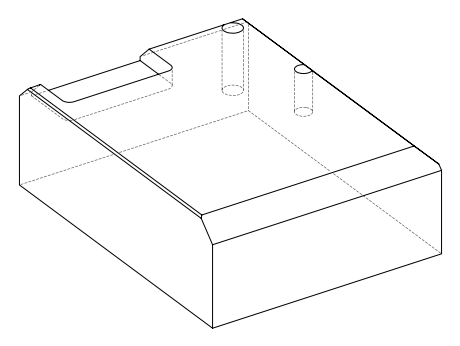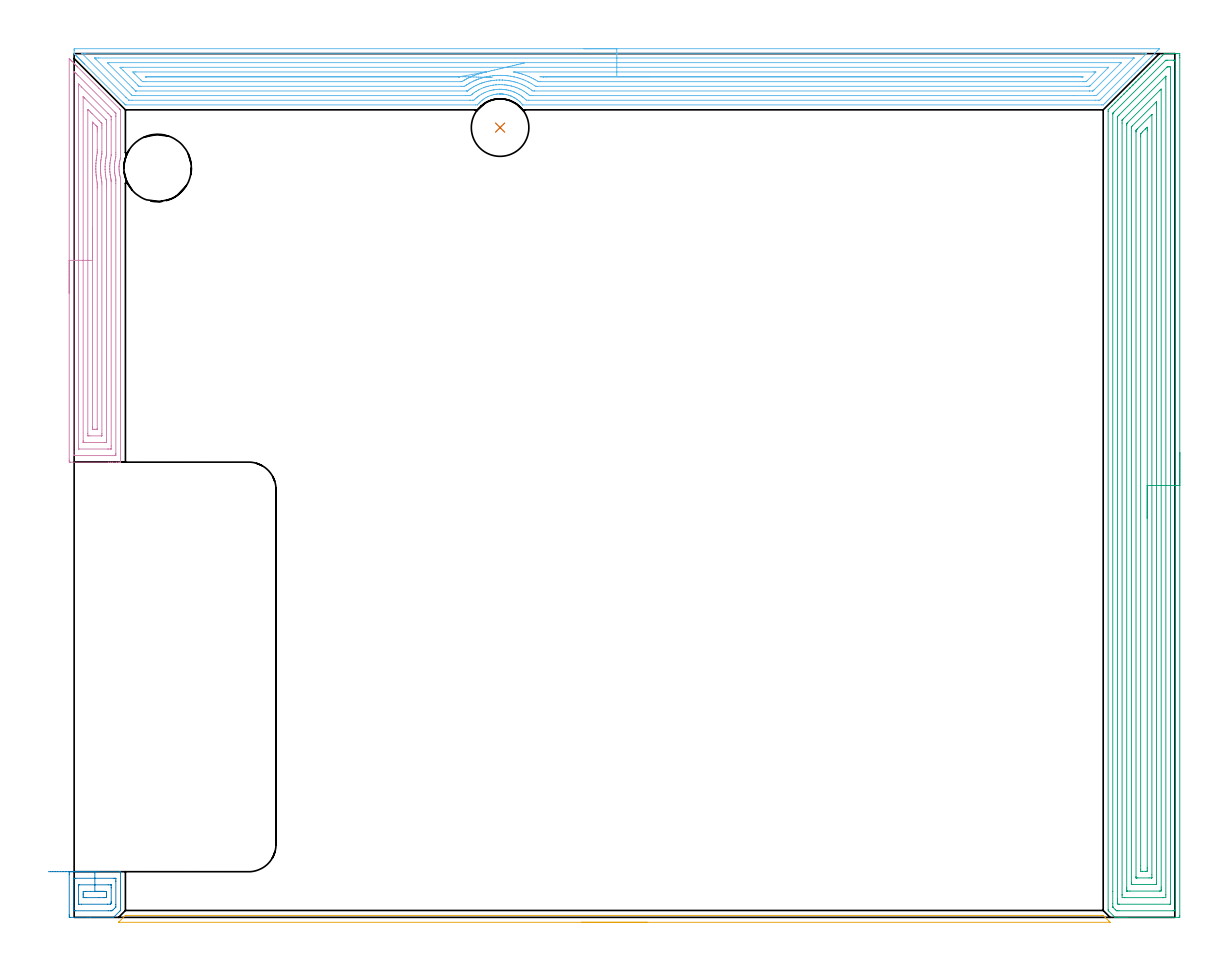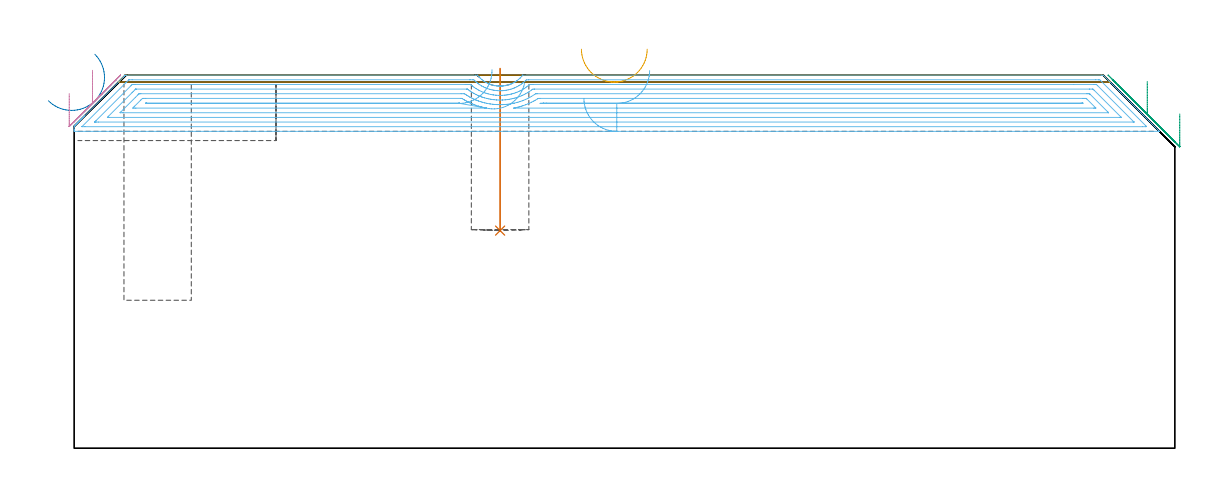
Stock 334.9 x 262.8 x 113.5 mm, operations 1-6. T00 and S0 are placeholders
(PLAN: 8 operations, 2 tool changes, 57.4 min)
(1 INDEXABLE_INSERT_DRILL_BLIND_HOLE_FROM_SOLID | STEP1POCKET | NXT0302_006 | 0.2 min | 11315 mm3)
(2 AREA_MILL | FG_CHAMFER_SURFACE | UGT0205_001 | 0.91 min | 2582 mm3)
(3 AREA_MILL_1 | FG_CHAMFER_SURFACE_1 | UGT0205_001 | 16.75 min | 62425 mm3)
(4 AREA_MILL_2 | FG_CHAMFER_SURFACE_2 | UGT0205_001 | 5.8 min | 15992 mm3)
(5 AREA_MILL_3 | FG_CHAMFER_SURFACE_3 | UGT0205_001 | 2.55 min | 666 mm3)
(6 AREA_MILL_4 | FG_CHAMFER_SURFACE_4 | UGT0205_001 | 17.77 min | 45154 mm3)
(7 MILL_SLOT | SLOT_PARTIAL_RECTANGULAR | NXT0201_012 | Follow Part, ap 4, ae 75% | 12.24 min | 149902 mm3)
(8 MILL_BLIND_HOLE_FROM_SOLID_MATERIAL | STEP1POCKET_1 | NXT0201_012 | Spiral | 1.22 min | 22604 mm3)
(TOOL NXT0302_006 | Index. Insert Drill 17.5mm [880-D1750L25-05] | D17.5 PA176 FL88 Z2)
(TOOL UGT0205_001 | Chamfer Mill 20 x 3 x 45 deg. | D20 FL50 Z2)
(TOOL NXT0201_012 | ENDMILL 16mm [2P460-1600-NA 1630] | D16 FL38 Z6)
(OP 1 INDEXABLE_INSERT_DRILL_BLIND_HOLE_FROM_SOLID)
G17 G21 G94 G90
T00 M6
G54
G17 G0 G90 X129.6 Y240.3 S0 M3
G43 Z123.5 H1
G94 G81 G98 Z66.2 F250. R115.5
G80
M5
M2
(OP 2 AREA_MILL)
G17 G21 G94 G90
T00 M6
G54
G17 G0 G90 X-7.839 Y13.9 S1061 M3
G43 Z123.5 H0
Z105.706
G94 G1 X-7.197 Z105.116 F250.
X-6.505 Z104.585
X-5.769 Z104.116
X-4.996 Z103.712
X-4.19 Z103.378
X-3.358 Z103.115
X-2.507 Z102.926
X-1.642 Z102.811
X-0.77 Z102.773
X0.101 Z102.81
X0.966 Z102.924
X1.818 Z103.112
X2.65 Z103.374
X3.457 Z103.707
X4.231 Z104.109
X4.967 Z104.578
X5.659 Z105.108
X6.303 Z105.697
X6.738 Z106.132
X7.493 Z106.893
X13.788 Y13.899 Z113.187
X14.094 Y13.89 Z113.492
X14.1 Y13.522 Z113.5
Y2.131
X14.094 Y2.105 Z113.492
X14.084 Y2.085 Z113.482
X13.953 Y1.953 Z113.353
X12.001 Y0. Z111.399
X4.868 Z104.268
X4.112 Z103.507
X-1.138 Y0.001 Z98.257
X-1.49 Y0.007 Z97.904
X-1.497 Y0.378 Z97.903
X-1.5 Y0.741 Z97.9
Y13.008
X-1.498 Y13.522 Z97.902
X-1.492 Y13.877 Z97.903
X-1.49 Y13.893 Z97.904
X-1.138 Y13.9 Z98.257
X6.303 Z105.697
X6.301 Y13.522 Z105.701
X6.303 Y11.9 Z105.703
X12.119 Z111.519
X12.38 Y11.897 Z111.78
X12.554 Y11.893 Z111.954
X12.679 Y11.889 Z112.079
X12.681 Y11.868 Z112.081
X12.683 Y11.769 Z112.083
X12.686 Y11.071 Z112.086
Y10.893
X12.685 Y3.883 Z112.085
X12.681 Y3.19 Z112.081
X12.679 Y3.145 Z112.079
X12.655 Y3.117 Z112.055
X12.554 Y3.007 Z111.954
X12.272 Y2.722 Z111.672
X11.988 Y2.438 Z111.388
X11.834 Y2.285 Z111.234
X11.678 Y2.131 Z111.078
X11.565 Y2.027 Z110.965
X11.374 Y2.01 Z110.774
X11.241 Y2.002 Z110.641
X11.113 Y2.001 Z110.513
X10.368 Y2. Z109.768
X0.482 Y2.001 Z99.882
X0.22 Y2.003 Z99.62
X0.047 Y2.007 Z99.447
X-0.079 Y2.011 Z99.321
X-0.081 Y2.032 Z99.319
X-0.083 Y2.131 Z99.317
X-0.086 Y2.829 Z99.314
Y3.007
X-0.085 Y11.591 Z99.315
X-0.083 Y11.769 Z99.317
X-0.08 Y11.856 Z99.32
X-0.078 Y11.89 Z99.322
X0.482 Y11.9 Z99.882
X6.303 Z105.703
Y9.9
X10.355 Z109.755
X11.113 Y9.896 Z110.513
X11.238 Y9.892 Z110.638
X11.265 Y9.875 Z110.665
X11.267 Y9.862 Z110.667
X11.271 Y9.141 Z110.671
Y8.982
Y4.759
X11.27 Y4.602 Z110.67
X11.265 Y4.442 Z110.665
X11.255 Y4.167 Z110.655
X11.113 Y4.022 Z110.513
X10.987 Y4.009 Z110.387
X10.238 Y4.001 Z109.638
X10.121 Y4. Z109.521
X2.245 Z101.645
X1.487 Y4.004 Z100.887
X1.362 Y4.008 Z100.762
X1.335 Y4.025 Z100.735
X1.333 Y4.038 Z100.733
X1.329 Y4.759 Z100.729
Y4.918
Y9.459
X1.333 Y9.776 Z100.733
X1.335 Y9.866 Z100.735
X1.339 Y9.892 Z100.739
X1.346 Y9.893 Z100.746
X1.392 Y9.897 Z100.792
X1.487 Y9.899 Z100.887
X1.604 Y9.9 Z101.004
X6.303 Z105.703
Y7.9
X8.852 Z108.252
X9.363 Y7.898 Z108.763
X9.731 Y7.895 Z109.131
X9.85 Y7.888 Z109.25
X9.853 Y7.773 Z109.253
X9.856 Y7.388 Z109.256
Y6.894
X9.854 Y6.512 Z109.254
X9.85 Y6.024 Z109.25
X9.363 Y6.01 Z108.763
X8.997 Y6.002 Z108.397
X7.613 Y6. Z107.013
X3.748 Z103.148
X3.237 Y6.002 Z102.637
X2.869 Y6.005 Z102.269
X2.75 Y6.012 Z102.15
X2.747 Y6.127 Z102.147
X2.744 Y6.512 Z102.144
Y7.006
X2.746 Y7.388 Z102.146
X2.75 Y7.876 Z102.15
X3.237 Y7.89 Z102.637
X3.603 Y7.898 Z103.003
X4.987 Y7.9 Z104.387
X6.303 Z105.703
X6.892 Z106.346
X7.423 Z107.038
X7.892 Z107.774
X8.295 Z108.548
X8.629 Z109.354
X8.891 Z110.186
X9.08 Z111.037
X9.194 Z111.902
X9.232 Z112.774
X9.194 Z113.645
X9.08 Z114.51
X8.891 Z115.362
X8.629 Z116.194
X8.295 Z117.
X7.892 Z117.774
X7.423 Z118.51
X6.892 Z119.202
X6.303 Z119.845
G0 Z123.5
M5
M2
(OP 3 AREA_MILL_1)
G17 G21 G94 G90
T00 M6
G54
G17 G0 G90 X336.4 Y141.4 S1061 M3
G43 Z123.5 H0
Z101.7
G94 G1 Y141.362 Z100.828 F250.
Y141.248 Z99.964
Y141.059 Z99.112
Y140.797 Z98.28
Y140.463 Z97.474
Y140.06 Z96.7
Y139.592 Z95.964
Y139.06 Z95.272
Y138.471 Z94.629
Y137.828 Z94.04
Y137.136 Z93.509
Y136.4 Z93.04
Y135.626 Z92.637
Y134.82 Z92.303
Y133.988 Z92.041
Y133.137 Z91.852
Y132.272 Z91.738
Y131.4 Z91.7
Y0.61
X336.397 Y0.336 Z91.702
X336.392 Y0.01 Z91.706
X336.061 Y0. Z92.037
X320.302 Z107.793
X319.691 Z108.403
X319.125 Z108.972
X318.797 Z109.299
X318.231 Z109.865
X317.904 Z110.191
X316.787 Z111.312
X316.706 Y0.001 Z111.391
X316.684 Y0.015 Z111.413
X314.739 Y1.962 Z113.361
X314.605 Y2.105 Z113.49
X314.6 Y2.395 Z113.5
Y245.228
X314.607 Y245.7 Z113.493
X314.641 Y245.738 Z113.458
X315.007 Y246.107 Z113.093
X315.67 Y246.771 Z112.427
X315.832 Y246.932 Z112.268
X315.913 Y247.013 Z112.187
X316.563 Y247.665 Z111.534
X316.728 Y247.828 Z111.372
X316.806 Y247.906 Z111.294
X317.457 Y248.558 Z110.64
X317.625 Y248.725 Z110.475
X317.699 Y248.799 Z110.401
X318.351 Y249.452 Z109.746
X318.521 Y249.621 Z109.579
X318.592 Y249.691 Z109.508
X319.244 Y250.346 Z108.852
X319.418 Y250.518 Z108.682
X319.484 Y250.584 Z108.616
X320.138 Y251.239 Z107.959
X320.314 Y251.414 Z107.786
X320.377 Y251.477 Z107.723
X321.032 Y252.133 Z107.065
X321.21 Y252.31 Z106.889
X321.27 Y252.37 Z106.83
X321.925 Y253.027 Z106.171
X322.107 Y253.207 Z105.993
X322.163 Y253.263 Z105.937
X322.819 Y253.92 Z105.278
X323.003 Y254.103 Z105.097
X323.055 Y254.155 Z105.045
X323.713 Y254.814 Z104.384
X323.9 Y255. Z104.2
X323.948 Y255.048 Z104.152
X324.606 Y255.708 Z103.49
X324.796 Y255.896 Z103.304
X324.841 Y255.941 Z103.259
X325.5 Y256.602 Z102.597
X325.693 Y256.793 Z102.407
X325.734 Y256.834 Z102.366
X326.394 Y257.495 Z101.703
X326.589 Y257.689 Z101.511
X326.626 Y257.726 Z101.474
X327.287 Y258.389 Z100.809
X327.486 Y258.586 Z100.614
X327.519 Y258.619 Z100.581
X328.181 Y259.283 Z99.915
X328.382 Y259.482 Z99.718
X328.412 Y259.512 Z99.688
X329.075 Y260.176 Z99.022
X329.279 Y260.379 Z98.821
X329.305 Y260.405 Z98.795
X329.968 Y261.07 Z98.128
X330.175 Y261.275 Z97.925
X330.862 Y261.964 Z97.234
X331.071 Y262.171 Z97.029
X331.544 Y262.644 Z96.555
X331.687 Y262.785 Z96.411
X331.706 Y262.798 Z96.391
X331.756 Y262.8 Z96.343
X331.778 Z96.321
X333.423 Z94.673
X333.99 Z94.106
X334.317 Z93.78
X334.884 Z93.211
X335.494 Z92.601
X335.777 Y262.799 Z92.318
X336.384 Y262.796 Z91.712
X336.391 Y262.793 Z91.705
X336.397 Y262.19 Z91.703
X336.4 Y261.568 Z91.7
Y131.4
X334.986 Z93.114
X334.985 Y2.395 Z93.115
Y2.294
X334.982 Y2.192 Z93.118
X334.976 Y2.01 Z93.124
X334.884 Y2.008 Z93.216
X334.385 Y2.001 Z93.715
X317.904 Y2. Z110.196
X317.404 Y2.002 Z110.696
X317.208 Y2.007 Z110.892
X317.161 Y2.01 Z110.939
X317.099 Y2.063 Z111.001
X317.01 Y2.145 Z111.09
X316.755 Y2.395 Z111.345
X316.116 Y3.037 Z111.984
X316.055 Y3.102 Z112.045
X316.027 Y3.134 Z112.073
X316.021 Y3.187 Z112.079
X316.017 Y3.288 Z112.083
X316.015 Y3.389 Z112.085
X316.014 Y4.181 Z112.086
Y7.933
Y244.437
X316.016 Y244.539 Z112.084
X316.018 Y244.607 Z112.082
X316.021 Y244.657 Z112.079
X316.035 Y244.673 Z112.065
X316.116 Y244.762 Z111.984
X316.347 Y244.997 Z111.753
X316.577 Y245.228 Z111.523
X331.979 Y260.628 Z96.121
X332.054 Y260.701 Z96.046
X332.116 Y260.757 Z95.984
X332.155 Y260.79 Z95.945
X332.203 Y260.792 Z95.897
X332.702 Y260.799 Z95.398
X334.488 Y260.8 Z93.612
X334.884 Y260.796 Z93.216
X334.94 Y260.794 Z93.16
X334.969 Y260.791 Z93.131
X334.979 Y260.71 Z93.121
X334.983 Y260.507 Z93.117
X334.985 Y260.405 Z93.115
X334.986 Y131.4 Z93.114
X333.572 Z94.528
X333.571 Y4.599 Z94.529
X333.57 Y4.181 Z94.53
X333.567 Y4.063 Z94.533
X333.565 Y4.013 Z94.535
X333.458 Y4.007 Z94.642
X333.276 Y4.001 Z94.824
X318.085 Y4. Z110.015
X317.904 Y4.002 Z110.196
X317.723 Y4.005 Z110.377
X317.604 Y4.01 Z110.496
X317.543 Y4.068 Z110.557
X317.436 Y4.181 Z110.664
X317.431 Y4.653 Z110.669
X317.429 Y5.074 Z110.671
Y5.548
Y243.024
X317.43 Y243.442 Z110.67
X317.433 Y243.56 Z110.667
X317.435 Y243.615 Z110.665
X317.466 Y243.655 Z110.634
X317.575 Y243.77 Z110.525
X317.904 Y244.104 Z110.196
X318.019 Y244.22 Z110.081
X332.311 Y258.511 Z95.789
X332.42 Y258.619 Z95.68
X332.557 Y258.746 Z95.543
X332.615 Y258.79 Z95.485
X332.734 Y258.795 Z95.366
X332.916 Y258.799 Z95.184
X333.096 Y258.796 Z95.004
X333.277 Y258.79 Z94.823
X333.565 Y258.768 Z94.535
X333.567 Y258.619 Z94.533
X333.571 Y258.145 Z94.529
X333.572 Y249.386 Z94.528
Y131.4
X332.157 Z95.943
Y6.859
X332.15 Y6.019 Z95.95
X331.309 Y6.001 Z96.791
X331.275 Y6. Z96.825
X319.657 Y6.001 Z108.443
X318.85 Y6.02 Z109.25
X318.843 Y6.814 Z109.257
Y6.859
Y241.657
X318.847 Y242.5 Z109.253
X318.85 Y242.549 Z109.25
X318.857 Y242.596 Z109.243
X318.9 Y242.644 Z109.2
X318.977 Y242.726 Z109.123
X319.096 Y242.846 Z109.004
X319.244 Y242.996 Z108.856
X332.064 Y255.815 Z96.036
X332.129 Y255.878 Z95.971
X332.148 Y255.894 Z95.952
X332.151 Z95.949
X332.153 Y255.889 Z95.947
X332.155 Y255.824 Z95.945
X332.157 Y255.093 Z95.943
Y131.4
X330.743 Z97.357
Y9.21
X330.741 Y8.645 Z97.359
X330.738 Y8.323 Z97.362
X330.731 Y8.01 Z97.369
X330.415 Y8.004 Z97.685
X330.166 Y8.001 Z97.934
X321.23 Y8. Z106.87
X320.585 Y8.001 Z107.515
X320.333 Y8.004 Z107.767
X320.278 Y8.01 Z107.822
X320.264 Y8.026 Z107.836
X320.262 Y8.075 Z107.838
X320.258 Y8.645 Z107.842
X320.257 Y8.972 Z107.843
Y241.091
X320.259 Y241.374 Z107.841
X320.262 Y241.515 Z107.838
X320.264 Y241.546 Z107.836
X320.286 Y241.575 Z107.814
X320.358 Y241.657 Z107.742
X320.47 Y241.771 Z107.63
X320.585 Y241.887 Z107.515
X330.415 Y251.717 Z97.685
X330.742 Y252.043 Z97.358
X330.743 Y131.4 Z97.357
X329.329 Z98.771
X329.328 Y10.624 Z98.772
X329.326 Y10.43 Z98.774
X329.322 Y10.081 Z98.778
X329.311 Y10.01 Z98.789
X329.202 Y10.005 Z98.898
X329.057 Y10.001 Z99.043
X321.909 Z106.191
X321.727 Y10.005 Z106.373
X321.688 Y10.009 Z106.412
X321.678 Y10.012 Z106.422
X321.676 Y10.026 Z106.424
X321.673 Y10.067 Z106.427
X321.671 Y10.237 Z106.429
Y10.43
X321.672 Y240.221 Z106.428
X321.674 Y240.396 Z106.426
X321.677 Y240.483 Z106.423
X321.68 Y240.52 Z106.42
X321.7 Y240.543 Z106.4
X321.913 Y240.764 Z106.187
X329.054 Y247.906 Z99.046
X329.139 Y247.989 Z98.961
X329.292 Y248.135 Z98.808
X329.32 Y248.161 Z98.78
X329.324 Y248.104 Z98.776
X329.327 Y247.906 Z98.773
X329.328 Y247.705 Z98.772
X329.329 Y247.206 Z98.771
Y131.4
X327.915 Z100.185
Y12.928
X327.912 Y12.216 Z100.188
X327.91 Y12.04 Z100.19
X327.908 Y12.017 Z100.192
X327.895 Y12.01 Z100.205
X327.842 Y12.006 Z100.258
X327.734 Y12.003 Z100.366
X327.056 Y12. Z101.044
X323.482 Z104.618
X323.266 Z104.834
X323.194 Y12.002 Z104.906
X323.136 Y12.005 Z104.964
X323.1 Y12.01 Z105.
X323.092 Y12.017 Z105.008
X323.09 Y12.036 Z105.01
X323.087 Y12.216 Z105.013
X323.086 Y12.396 Z105.014
Y238.978
Y239.158
X323.089 Y239.339 Z105.011
X323.092 Y239.457 Z105.008
X323.107 Y239.498 Z104.993
X323.131 Y239.525 Z104.969
X323.266 Y239.667 Z104.834
X323.367 Y239.77 Z104.733
X323.468 Y239.871 Z104.632
X327.833 Y244.236 Z100.267
X327.861 Y244.262 Z100.239
X327.896 Y244.291 Z100.204
X327.906 Y244.297 Z100.194
X327.908 Y244.293 Z100.192
X327.912 Y244.263 Z100.188
X327.914 Y244.214 Z100.186
X327.915 Y244.203 Z100.185
Y131.4
X326.5 Z101.6
Y15.234
Y14.894
X326.497 Y14.345 Z101.603
X326.493 Y14.001 Z101.607
X325.948 Y14. Z102.152
X325.054 Z103.046
X324.507 Y14.001 Z103.593
X324.502 Y14.552 Z103.598
X324.5 Y15.787 Z103.6
Y237.745
X324.502 Y238.086 Z103.598
X324.505 Y238.362 Z103.595
X324.506 Y238.428 Z103.594
X324.532 Y238.473 Z103.568
X324.597 Y238.541 Z103.503
X325.025 Y238.978 Z103.075
X325.932 Y239.886 Z102.168
X325.947 Y239.9 Z102.153
X326.382 Y240.329 Z101.718
X326.433 Y240.374 Z101.667
X326.494 Y240.423 Z101.606
X326.496 Y240.346 Z101.604
X326.499 Y240.212 Z101.601
X326.5 Y239.871 Z101.6
Y239.318
Y131.4
Y130.528 Z101.638
Y129.664 Z101.751
Y128.812 Z101.94
Y127.98 Z102.203
Y127.174 Z102.536
Y126.4 Z102.939
Y125.664 Z103.408
Y124.972 Z103.939
Y124.329 Z104.528
Y123.74 Z105.172
Y123.209 Z105.864
Y122.74 Z106.6
Y122.337 Z107.373
Y122.003 Z108.179
Y121.741 Z109.011
Y121.552 Z109.863
Y121.438 Z110.728
Y121.4 Z111.6
G0 Z123.5
M5
M2
(OP 4 AREA_MILL_2)
G17 G21 G94 G90
T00 M6
G54
G17 G0 G90 X-1.5 Y189.9 S1061 M3
G43 Z123.5 H0
Z107.9
G94 G1 Y189.938 Z107.028 F250.
Y190.052 Z106.163
Y190.241 Z105.312
Y190.503 Z104.48
Y190.837 Z103.674
Y191.24 Z102.9
Y191.708 Z102.164
Y192.24 Z101.472
Y192.829 Z100.829
Y193.472 Z100.24
Y194.164 Z99.708
Y194.9 Z99.24
Y195.674 Z98.837
Y196.48 Z98.503
Y197.312 Z98.241
Y198.164 Z98.052
Y199.028 Z97.938
Y199.9 Z97.9
X-1.499 Y261.272 Z97.899
X-1.494 Y261.283 Z97.903
X-1.475 Y261.272 Z97.923
X-1.341 Y261.141 Z98.058
X-1.25 Y261.051 Z98.149
X-1.039 Y260.839 Z98.361
X-0.7 Y260.502 Z98.696
X-0.215 Y260.015 Z99.185
X0.019 Y259.782 Z99.417
X0.175 Y259.628 Z99.57
X0.324 Y259.477 Z99.722
X0.466 Y259.335 Z99.863
X0.612 Y259.19 Z100.008
X0.753 Y259.049 Z100.15
X0.912 Y258.889 Z100.31
X1.05 Y258.752 Z100.446
X7.515 Y252.285 Z106.915
X13.738 Y246.063 Z113.137
X13.871 Y245.929 Z113.271
X13.964 Y245.835 Z113.363
X14.096 Y245.695 Z113.489
X14.1 Y245.482 Z113.5
X14.096 Y231.16 Z113.496
X14.098 Y231.04 Z113.491
X14.079 Y230.954 Z113.474
X14.056 Y230.851 Z113.453
X14.038 Y230.789 Z113.438
X14.033 Y230.769 Z113.433
X13.907 Y230.247 Z113.304
X13.815 Y229.801 Z113.214
X13.776 Y229.55 Z113.175
X13.753 Y229.394 Z113.148
X13.746 Y229.354 Z113.143
X13.738 Y229.29 Z113.137
X13.696 Y228.908 Z113.094
X13.671 Y228.501 Z113.064
X13.668 Y228.462 Z113.061
X13.652 Y228.015 Z113.049
X13.667 Y227.569 Z113.059
X13.693 Y227.122 Z113.092
X13.73 Y226.779 Z113.129
X13.741 Y226.676 Z113.14
X13.809 Y226.229 Z113.209
X13.896 Y225.784 Z113.296
X14.03 Y225.247 Z113.428
X14.085 Y225.023 Z113.484
X14.092 Y224.977 Z113.491
X14.095 Y224.954 Z113.495
X14.1 Y138.677 Z113.5
X14.098 Y138.51 Z113.489
X13.959 Y138.503 Z113.352
X13.813 Y138.5 Z113.213
X13.556 Z112.956
X12.863 Z112.258
X11.641 Z111.038
X11.113 Z110.507
X10.502 Z109.897
X-1.138 Z98.259
X-1.406 Y138.504 Z97.991
X-1.492 Y138.51 Z97.905
X-1.499 Y138.599 Z97.899
X-1.5 Y139.124 Z97.9
Y199.9
X-0.086 Z99.314
X-0.085 Y256.92 Z99.315
X-0.084 Y257.101 Z99.316
X-0.081 Y257.318 Z99.319
X-0.079 Y257.41 Z99.321
X-0.027 Y257.365 Z99.373
X0.246 Y257.101 Z99.646
X0.612 Y256.738 Z100.012
X1.143 Y256.207 Z100.543
X12.37 Y244.979 Z111.77
X12.564 Y244.782 Z111.964
X12.659 Y244.68 Z112.059
X12.679 Y244.657 Z112.079
X12.681 Y244.635 Z112.081
X12.683 Y244.588 Z112.083
X12.685 Y243.876 Z112.085
Y243.695
X12.682 Y232.785 Z112.082
X12.679 Y232.076 Z112.079
X12.676 Y231.373 Z112.076
X12.634 Y231.182 Z112.034
X12.57 Y230.882 Z111.97
X12.45 Y230.288 Z111.85
X12.386 Y229.882 Z111.786
X12.325 Y229.394 Z111.725
X12.293 Y229.083 Z111.693
X12.257 Y228.501 Z111.657
X12.249 Y228.234 Z111.649
X12.254 Y227.607 Z111.654
X12.266 Y227.323 Z111.666
X12.313 Y226.713 Z111.713
X12.354 Y226.339 Z111.754
X12.432 Y225.819 Z111.832
X12.539 Y225.256 Z111.939
X12.668 Y224.66 Z112.068
X12.674 Y224.571 Z112.074
X12.679 Y224.219 Z112.079
X12.68 Y224.032 Z112.08
X12.681 Y223.324 Z112.081
X12.685 Y141.093 Z112.085
X12.684 Y140.911 Z112.084
X12.68 Y140.556 Z112.08
X12.679 Y140.519 Z112.079
X12.632 Y140.51 Z112.032
X12.525 Y140.505 Z111.925
X12.39 Y140.501 Z111.79
X0.139 Z99.539
X-0.029 Y140.507 Z99.371
X-0.061 Y140.51 Z99.339
X-0.079 Y140.52 Z99.321
X-0.081 Y140.557 Z99.319
X-0.084 Y140.729 Z99.316
X-0.085 Y140.911 Z99.315
X-0.086 Y141.624 Z99.314
Y199.9
X1.328 Z100.728
X1.329 Y252.794 Z100.729
X1.334 Y253.526 Z100.734
X1.335 Y253.539 Z100.735
X1.365 Y253.526 Z100.765
X1.487 Y253.41 Z100.887
X2.269 Y252.632 Z101.669
X10.313 Y244.588 Z109.713
X11.113 Y243.784 Z110.513
X11.197 Y243.695 Z110.597
X11.264 Y243.609 Z110.664
X11.266 Y243.538 Z110.666
X11.27 Y242.801 Z110.67
X11.271 Y242.64 Z110.671
X11.267 Y232.076 Z110.667
X11.265 Y231.92 Z110.665
X11.261 Y231.735 Z110.661
X11.113 Y230.979 Z110.513
X11.014 Y230.389 Z110.414
X11. Y230.288 Z110.4
X10.916 Y229.595 Z110.316
X10.896 Y229.394 Z110.296
X10.854 Y228.765 Z110.254
X10.842 Y228.501 Z110.242
X10.837 Y227.888 Z110.237
X10.839 Y227.607 Z110.239
X10.871 Y226.96 Z110.271
X10.891 Y226.713 Z110.291
X10.964 Y225.972 Z110.364
X10.985 Y225.819 Z110.385
X11.113 Y225.019 Z110.513
X11.131 Y224.925 Z110.531
X11.135 Y224.903 Z110.535
X11.237 Y224.412 Z110.637
X11.258 Y224.307 Z110.658
X11.261 Y224.215 Z110.661
X11.265 Y224.032 Z110.665
X11.266 Y223.875 Z110.666
X11.271 Y143.431 Z110.671
X11.267 Y142.699 Z110.667
X11.266 Y142.543 Z110.666
X11.254 Y142.51 Z110.654
X11.21 Y142.507 Z110.61
X11.113 Y142.504 Z110.513
X10.432 Y142.5 Z109.832
X10.238 Z109.638
X1.487 Y142.501 Z100.887
X1.422 Y142.502 Z100.822
X1.371 Y142.506 Z100.771
X1.341 Y142.509 Z100.741
X1.335 Y142.539 Z100.735
X1.332 Y142.699 Z100.732
X1.33 Y142.86 Z100.73
X1.328 Y143.593 Z100.728
Y143.755
Y199.9
X2.743 Z102.143
Y249.562
X2.744 Y249.634 Z102.144
X2.746 Y249.678 Z102.146
X2.747 Y249.688 Z102.147
X2.799 Y249.64 Z102.199
X3.086 Y249.363 Z102.486
X3.237 Y249.214 Z102.637
X9.65 Y242.801 Z109.05
X9.747 Y242.698 Z109.147
X9.825 Y242.615 Z109.225
X9.85 Y242.576 Z109.25
X9.851 Y242.548 Z109.251
X9.855 Y242.298 Z109.255
X9.856 Y241.907 Z109.256
Y241.403
X9.853 Y232.969 Z109.253
X9.851 Y232.471 Z109.251
X9.847 Y232.076 Z109.247
X9.775 Y231.654 Z109.175
X9.696 Y231.182 Z109.096
X9.648 Y230.891 Z109.048
X9.565 Y230.288 Z108.965
X9.543 Y230.104 Z108.943
X9.473 Y229.394 Z108.873
X9.465 Y229.29 Z108.865
X9.424 Y228.501 Z108.824
X9.422 Y228.44 Z108.822
X9.42 Y227.607 Z108.82
X9.421 Y227.547 Z108.821
X9.465 Y226.713 Z108.865
X9.473 Y226.601 Z108.873
X9.55 Y225.819 Z108.95
X9.574 Y225.604 Z108.974
X9.681 Y224.925 Z109.081
X9.745 Y224.535 Z109.145
X9.837 Y224.032 Z109.237
X9.847 Y223.538 Z109.247
X9.85 Y223.138 Z109.25
X9.852 Y222.638 Z109.252
X9.853 Y222.244 Z109.253
X9.857 Y145.38 Z109.257
X9.856 Y144.877 Z109.256
X9.853 Y144.707 Z109.253
X9.85 Y144.574 Z109.25
X9.842 Y144.51 Z109.242
X9.793 Y144.508 Z109.193
X9.349 Y144.5 Z108.749
X3.224 Z102.624
X2.81 Y144.507 Z102.21
X2.759 Y144.51 Z102.159
X2.749 Y144.517 Z102.149
X2.747 Y144.534 Z102.147
X2.744 Y144.591 Z102.144
X2.743 Y144.645 Z102.143
Y144.992
Y199.9
X4.157 Z103.557
Y245.436
X4.158 Y245.482 Z103.558
X4.164 Y245.822 Z103.564
X4.274 Y245.718 Z103.674
X4.518 Y245.482 Z103.918
X4.987 Y245.014 Z104.387
X5.414 Y244.588 Z104.814
X7.613 Y242.389 Z107.013
X8.094 Y241.907 Z107.494
X8.29 Y241.705 Z107.69
X8.387 Y241.603 Z107.787
X8.435 Y241.538 Z107.835
X8.437 Y241.437 Z107.837
X8.439 Y241.013 Z107.839
X8.442 Y240.166 Z107.842
X8.44 Y232.969 Z107.84
X8.435 Y232.547 Z107.835
X8.433 Y232.337 Z107.833
X8.407 Y232.158 Z107.807
X8.393 Y232.076 Z107.793
X8.279 Y231.395 Z107.679
X8.247 Y231.182 Z107.647
X8.17 Y230.612 Z107.57
X8.134 Y230.288 Z107.534
X8.088 Y229.803 Z107.488
X8.056 Y229.394 Z107.456
X8.033 Y228.965 Z107.433
X8.013 Y228.501 Z107.413
X8.01 Y228.095 Z107.41
X8.011 Y227.607 Z107.411
X8.026 Y227.184 Z107.426
X8.05 Y226.713 Z107.45
X8.085 Y226.231 Z107.485
X8.123 Y225.819 Z107.523
X8.183 Y225.236 Z107.583
X8.231 Y224.925 Z107.631
X8.35 Y224.173 Z107.75
X8.409 Y223.826 Z107.809
X8.428 Y223.715 Z107.828
X8.438 Y223.138 Z107.838
X8.443 Y147.168 Z107.843
X8.44 Y146.744 Z107.84
X8.437 Y146.533 Z107.837
X8.436 Y146.514 Z107.836
X8.416 Y146.51 Z107.816
X8.36 Y146.505 Z107.76
X8.266 Y146.501 Z107.666
X4.766 Y146.5 Z104.166
X4.259 Y146.504 Z103.659
X4.206 Y146.506 Z103.606
X4.172 Y146.509 Z103.572
X4.164 Y146.54 Z103.564
X4.157 Y147.168 Z103.557
Y199.9
X5.571 Z104.971
X5.572 Y241.31 Z104.972
X5.577 Y241.907 Z104.977
X5.578 Y241.955 Z104.978
X5.582 Y241.958 Z104.982
X5.641 Y241.907 Z105.041
X5.862 Y241.689 Z105.262
X6.539 Y241.013 Z105.939
X6.738 Y240.815 Z106.138
X6.908 Y240.642 Z106.308
X6.992 Y240.552 Z106.392
X7.011 Y240.53 Z106.411
X7.021 Y240.498 Z106.421
X7.023 Y240.415 Z106.423
X7.026 Y240.119 Z106.426
X7.027 Y239.824 Z106.427
Y239.226
X7.025 Y233.569 Z106.425
X7.022 Y232.969 Z106.422
X7.019 Y232.682 Z106.419
X7.01 Y232.533 Z106.41
X6.909 Y231.9 Z106.309
X6.802 Y231.182 Z106.202
X6.794 Y231.124 Z106.194
X6.738 Y230.665 Z106.138
X6.704 Y230.323 Z106.104
X6.701 Y230.288 Z106.101
X6.639 Y229.495 Z106.039
X6.633 Y229.394 Z106.033
X6.6 Y228.641 Z106.
X6.597 Y228.501 Z105.997
X6.593 Y227.754 Z105.993
X6.596 Y227.607 Z105.996
X6.622 Y226.831 Z106.022
X6.629 Y226.713 Z106.029
X6.686 Y225.872 Z106.086
X6.691 Y225.819 Z106.091
X6.738 Y225.333 Z106.138
X6.781 Y224.925 Z106.181
X6.787 Y224.874 Z106.187
X6.956 Y223.809 Z106.356
X7.013 Y223.439 Z106.413
X7.019 Y223.138 Z106.419
X7.022 Y222.847 Z106.422
X7.024 Y222.244 Z106.424
Y221.951
X7.028 Y148.659 Z106.428
X7.027 Y148.559 Z106.427
X7.024 Y148.524 Z106.424
X7.022 Y148.511 Z106.422
X7.015 Y148.509 Z106.415
X6.96 Y148.504 Z106.36
X6.738 Y148.501 Z106.138
X6.308 Y148.5 Z105.708
X5.862 Y148.501 Z105.262
X5.714 Y148.503 Z105.114
X5.596 Y148.508 Z104.996
X5.582 Y148.509 Z104.982
X5.578 Y148.523 Z104.978
X5.575 Y148.573 Z104.975
X5.572 Y148.658 Z104.972
X5.571 Y148.955 Z104.971
Y149.253
Y199.9
Y200.772 Z105.009
Y201.636 Z105.123
Y202.488 Z105.312
Y203.32 Z105.574
Y204.126 Z105.908
Y204.9 Z106.311
Y205.636 Z106.78
Y206.328 Z107.311
Y206.971 Z107.9
Y207.56 Z108.543
Y208.092 Z109.235
Y208.56 Z109.971
Y208.963 Z110.745
Y209.297 Z111.551
Y209.559 Z112.383
Y209.748 Z113.235
Y209.862 Z114.1
Y209.9 Z114.971
G0 Z123.5
M5
M2
(OP 5 AREA_MILL_3)
G17 G21 G94 G90
T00 M6
G54
G17 G0 G90 X174.35 Y-1.5 S1061 M3
G43 Z123.5 H0
Z121.4
G94 G1 X174.312 Z120.528 F250.
X174.198 Z119.664
X174.009 Z118.812
X173.747 Z117.98
X173.413 Z117.174
X173.01 Z116.4
X172.542 Z115.664
X172.011 Z114.972
X171.421 Z114.329
X170.778 Z113.74
X170.086 Z113.208
X169.35 Z112.74
X168.576 Z112.337
X167.77 Z112.003
X166.938 Z111.741
X166.087 Z111.552
X165.222 Z111.438
X164.35 Z111.4
X13.621
X13.533 Y-1.494 Z111.404
X13.519 Y-1.492 Z111.405
X13.533 Y-1.466 Z111.432
X15.33 Y0.33 Z113.23
X15.589 Y0.591 Z113.488
X15.593 Y0.593 Z113.49
X15.608 Y0.602 Z113.494
X15.914 Y0.6 Z113.5
X312.782
X313.092 Y0.602 Z113.494
X313.107 Y0.593 Z113.49
X313.677 Y0.024 Z112.923
X314.869 Y-1.168 Z111.731
X315.044 Y-1.342 Z111.555
X315.167 Y-1.47 Z111.428
X315.183 Y-1.494 Z111.404
X315.167 Y-1.499 Z111.399
X164.35 Y-1.5 Z111.4
X163.479 Z111.438
X162.614 Z111.552
X161.762 Z111.741
X160.93 Z112.003
X160.124 Z112.337
X159.35 Z112.74
X158.614 Z113.208
X157.922 Z113.74
X157.279 Z114.329
X156.69 Z114.972
X156.159 Z115.664
X155.69 Z116.4
X155.287 Z117.174
X154.953 Z117.98
X154.691 Z118.812
X154.502 Z119.664
X154.388 Z120.528
X154.35 Z121.4
G0 Z123.5
M5
M2
(OP 6 AREA_MILL_4)
G17 G21 G94 G90
T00 M6
G54
G17 G0 G90 X155.1 Y264.3 S1061 M3
G43 Z123.5 H0
Z106.4
G94 G1 X155.138 Z105.528 F250.
X155.252 Z104.664
X155.441 Z103.812
X155.703 Z102.98
X156.037 Z102.174
X156.44 Z101.4
X156.908 Z100.664
X157.44 Z99.972
X158.029 Z99.329
X158.672 Z98.74
X159.364 Z98.209
X160.1 Z97.74
X160.874 Z97.337
X161.68 Z97.003
X162.512 Z96.741
X163.364 Z96.552
X164.228 Z96.438
X165.1 Z96.4
X329.945
X330.17 Y264.294 Z96.405
X330.181 Y264.292 Z96.406
X330.17 Y264.27 Z96.429
X330.118 Y264.217 Z96.481
X329.863 Y263.963 Z96.737
X329.65 Y263.748 Z96.948
X328.99 Y263.09 Z97.61
X328.761 Y262.859 Z97.837
X328.116 Y262.216 Z98.483
X327.872 Y261.971 Z98.726
X327.243 Y261.343 Z99.357
X327.191 Y261.29 Z99.409
X326.984 Y261.082 Z99.614
X326.37 Y260.47 Z100.23
X326.297 Y260.396 Z100.303
X326.095 Y260.193 Z100.503
X325.497 Y259.597 Z101.103
X325.403 Y259.502 Z101.196
X325.206 Y259.305 Z101.391
X324.624 Y258.723 Z101.976
X324.509 Y258.608 Z102.09
X324.318 Y258.416 Z102.28
X323.75 Y257.85 Z102.85
X323.615 Y257.714 Z102.984
X323.429 Y257.527 Z103.169
X322.877 Y256.977 Z103.723
X322.541 Y256.639 Z104.057
X322.004 Y256.103 Z104.596
X321.652 Y255.75 Z104.946
X321.13 Y255.23 Z105.47
X320.763 Y254.861 Z105.835
X320.257 Y254.357 Z106.343
X319.875 Y253.973 Z106.724
X319.383 Y253.483 Z107.217
X318.986 Y253.084 Z107.612
X318.51 Y252.61 Z108.09
X318.097 Y252.195 Z108.501
X317.954 Y252.053 Z108.645
X317.651 Y251.751 Z108.949
X317.208 Y251.307 Z109.39
X317.06 Y251.159 Z109.539
X316.764 Y250.863 Z109.837
X316.32 Y250.418 Z110.279
X315.857 Y249.956 Z110.743
X315.431 Y249.529 Z111.167
X314.952 Y249.052 Z111.648
X314.542 Y248.641 Z112.056
X314.047 Y248.147 Z112.553
X313.654 Y247.752 Z112.945
X313.485 Y247.584 Z113.115
X313.137 Y247.237 Z113.463
X313.112 Y247.215 Z113.485
X313.1 Y247.207 Z113.493
X312.591 Y247.2 Z113.5
X136.496
X136.487 Y247.202 Z113.498
X136.484 Z113.497
X136.309 Y247.412 Z113.288
X136.114 Y247.632 Z113.067
X135.709 Y248.059 Z112.64
X135.619 Y248.149 Z112.55
X135.178 Y248.528 Z112.171
X134.725 Y248.889 Z111.81
X134.65 Y248.943 Z111.755
X134.245 Y249.205 Z111.493
X134.118 Y249.281 Z111.417
X133.832 Y249.45 Z111.247
X133.455 Y249.646 Z111.052
X133.194 Y249.77 Z110.928
X133.072 Y249.827 Z110.87
X132.938 Y249.883 Z110.814
X132.92 Y249.889 Z110.807
X132.7 Y249.972 Z110.725
X132.494 Y250.047 Z110.647
X132.473 Y250.054 Z110.64
X132.271 Y250.122 Z110.578
X132.045 Y250.195 Z110.505
X131.6 Y250.311 Z110.389
X131.378 Y250.357 Z110.343
X131.152 Y250.403 Z110.295
X130.706 Y250.472 Z110.228
X130.483 Y250.495 Z110.205
X130.402 Y250.502 Z110.196
X130.239 Y250.516 Z110.178
X129.983 Y250.529 Z110.165
X129.905 Y250.532 Z110.16
X129.802 Y250.537 Z110.155
X129.769
X129.686 Y250.536 Z110.153
X129.44 Y250.537 Z110.156
X129.365 Y250.536 Z110.155
X129.345 Y250.535 Z110.156
X128.918 Y250.515 Z110.182
X128.623 Y250.484 Z110.214
X128.472 Y250.468 Z110.229
X128.024 Y250.398 Z110.299
X127.578 Y250.306 Z110.392
X127.13 Y250.186 Z110.512
X126.685 Y250.04 Z110.655
X126.131 Y249.828 Z110.87
X125.899 Y249.721 Z110.979
X125.791 Y249.67 Z111.028
X125.322 Y249.422 Z111.277
X124.898 Y249.173 Z111.525
X124.767 Y249.085 Z111.612
X124.556 Y248.943 Z111.754
X124.167 Y248.641 Z112.056
X124.005 Y248.517 Z112.183
X123.499 Y248.06 Z112.64
X123.385 Y247.943 Z112.755
X123.201 Y247.752 Z112.943
X123.111 Y247.662 Z113.036
X122.717 Y247.202 Z113.497
X122.715 Z113.498
X122.194 Y247.2 Z113.5
X15.821
X15.605 Y247.204 Z113.489
X15.515 Y247.284 Z113.413
X15.367 Y247.433 Z113.267
X15.269 Y247.531 Z113.168
X14.928 Y247.871 Z112.826
X3.197 Y259.601 Z101.095
X3.092 Y259.708 Z100.992
X3.009 Y259.791 Z100.909
X2.901 Y259.897 Z100.799
X2.797 Y260.002 Z100.697
X2.711 Y260.088 Z100.611
X2.605 Y260.193 Z100.503
X2.503 Y260.297 Z100.403
X2.413 Y260.386 Z100.313
X2.309 Y260.489 Z100.207
X2.208 Y260.591 Z100.108
X2.115 Y260.684 Z100.015
X2.012 Y260.786 Z99.91
X1.914 Y260.886 Z99.814
X1.817 Y260.982 Z99.717
X1.716 Y261.082 Z99.614
X1.619 Y261.18 Z99.519
X1.519 Y261.28 Z99.419
X1.42 Y261.378 Z99.318
X1.325 Y261.475 Z99.225
X1.221 Y261.578 Z99.121
X1.124 Y261.674 Z99.022
X1.03 Y261.769 Z98.93
X0.924 Y261.876 Z98.823
X0.828 Y261.971 Z98.726
X0.626 Y262.174 Z98.525
X0.553 Y262.247 Z98.453
X0.385 Y262.415 Z98.284
X0.211 Y262.589 Z98.111
X0.03 Y262.774 Z97.924
X0.004 Y262.806 Z97.89
X0. Y262.947 Z97.751
Y263.748 Z96.946
Y263.925 Z96.77
Y264.102 Z96.593
X0.002 Y264.291 Z96.405
X0.179 Y264.3 Z96.4
X165.1
Y262.886 Z97.814
X325.078
X325.974 Y262.884 Z97.816
X325.999 Y262.883 Z97.817
X326.297 Y262.859 Z97.841
X326.152 Y262.707 Z97.993
X325.999 Y262.55 Z98.15
X312.591 Y249.141 Z111.559
X312.338 Y248.893 Z111.807
X312.079 Y248.641 Z112.059
X311.722 Y248.616 Z112.084
X311.697 Y248.615 Z112.085
X310.83 Y248.614 Z112.086
X138.31 Y248.615 Z112.085
X138.284
X137.578 Y248.641 Z112.059
X137.39 Y248.82 Z111.88
X137.017 Y249.162 Z111.538
X136.589 Y249.529 Z111.171
X136.496 Y249.607 Z111.093
X136.124 Y249.899 Z110.801
X135.602 Y250.236 Z110.464
X135.299 Y250.418 Z110.282
X134.708 Y250.743 Z109.957
X134.076 Y251.046 Z109.654
X133.814 Y251.15 Z109.55
X133.396 Y251.307 Z109.393
X132.92 Y251.46 Z109.24
X132.701 Y251.524 Z109.176
X132.026 Y251.689 Z109.011
X131.547 Y251.783 Z108.917
X131.132 Y251.847 Z108.853
X130.523 Y251.913 Z108.787
X130.239 Y251.93 Z108.77
X129.913 Y251.946 Z108.754
X129.588 Y251.953 Z108.747
X129.457 Y251.955 Z108.745
X129.345 Y251.951 Z108.749
X128.731 Y251.917 Z108.783
X128.451 Y251.89 Z108.81
X127.929 Y251.826 Z108.874
X127.755 Y251.801 Z108.899
X127.557 Y251.768 Z108.932
X127.172 Y251.689 Z109.011
X126.663 Y251.567 Z109.133
X126.457 Y251.512 Z109.188
X125.79 Y251.307 Z109.393
X125.769 Y251.299 Z109.401
X125.135 Y251.048 Z109.652
X125.028 Y251.003 Z109.697
X124.875 Y250.932 Z109.768
X124.53 Y250.761 Z109.939
X123.981 Y250.472 Z110.228
X123.947 Y250.452 Z110.248
X123.89 Y250.418 Z110.282
X123.399 Y250.108 Z110.592
X123.088 Y249.895 Z110.805
X122.879 Y249.737 Z110.963
X122.615 Y249.529 Z111.171
X122.386 Y249.338 Z111.362
X122.194 Y249.171 Z111.529
X121.917 Y248.916 Z111.784
X121.623 Y248.641 Z112.059
X121.3 Y248.621 Z112.079
X120.432 Y248.614 Z112.086
X120.406
X17.636
X16.739 Y248.618 Z112.082
X16.715 Y248.621 Z112.079
X16.621 Y248.641 Z112.059
X15.822 Y249.429 Z111.271
X15.72 Y249.529 Z111.171
X2.413 Y262.837 Z97.863
X2.396 Y262.859 Z97.841
X2.383 Y262.878 Z97.822
X2.391 Y262.881 Z97.819
X2.413 Y262.883 Z97.817
X3.28 Y262.886 Z97.814
X165.1
Y261.472 Z99.228
X322.193 Y261.471 Z99.229
X322.423 Y261.47 Z99.23
X322.44 Y261.468 Z99.232
X322.451 Y261.466 Z99.234
X322.447 Y261.454 Z99.246
X322.439 Y261.441 Z99.259
X322.423 Y261.423 Z99.277
X311.419 Y250.418 Z110.282
X311.11 Y250.113 Z110.587
X311.063 Y250.07 Z110.63
X311.035 Y250.046 Z110.654
X310.997 Y250.035 Z110.665
X310.803 Y250.033 Z110.667
X310.3 Y250.029 Z110.671
X304.115 Y250.028 Z110.672
X139.569 Y250.029 Z110.671
X139.177 Y250.03 Z110.67
X138.671 Y250.033 Z110.667
X138.631 Y250.035 Z110.665
X138.523 Y250.115 Z110.585
X138.384 Y250.226 Z110.474
X138.144 Y250.418 Z110.282
X137.721 Y250.75 Z109.95
X137.39 Y250.991 Z109.709
X136.908 Y251.307 Z109.393
X136.496 Y251.551 Z109.149
X135.934 Y251.865 Z108.835
X135.602 Y252.026 Z108.674
X135.236 Y252.195 Z108.505
X134.708 Y252.414 Z108.286
X134.353 Y252.549 Z108.151
X133.814 Y252.725 Z107.975
X133.492 Y252.823 Z107.877
X133.069 Y252.936 Z107.764
X132.92 Y252.971 Z107.729
X132.427 Y253.084 Z107.616
X132.026 Y253.16 Z107.54
X131.934 Y253.176 Z107.524
X131.497 Y253.237 Z107.463
X131.132 Y253.279 Z107.421
X130.914 Y253.301 Z107.399
X130.239 Y253.348 Z107.352
X129.961 Y253.36 Z107.34
X129.345 Y253.362 Z107.338
X129.075 Y253.352 Z107.348
X128.451 Y253.317 Z107.383
X128.237 Y253.297 Z107.403
X127.557 Y253.216 Z107.484
X127.441 Y253.199 Z107.501
X126.761 Y253.084 Z107.616
X126.68 Y253.067 Z107.633
X126.663 Y253.064 Z107.636
X125.963 Y252.891 Z107.809
X125.769 Y252.84 Z107.86
X125.275 Y252.686 Z108.014
X124.875 Y252.557 Z108.143
X124.612 Y252.457 Z108.243
X123.981 Y252.213 Z108.487
X123.969 Y252.208 Z108.492
X123.942 Y252.195 Z108.505
X123.371 Y251.914 Z108.786
X123.088 Y251.764 Z108.936
X122.791 Y251.601 Z109.099
X122.287 Y251.307 Z109.393
X122.229 Y251.271 Z109.429
X122.194 Y251.249 Z109.451
X121.697 Y250.911 Z109.789
X121.3 Y250.614 Z110.086
X121.189 Y250.528 Z110.172
X121.054 Y250.418 Z110.282
X120.701 Y250.125 Z110.575
X120.596 Y250.038 Z110.662
X120.406 Y250.035 Z110.665
X119.902 Y250.03 Z110.67
X119.512 Y250.029 Z110.671
X119.01 Y250.028 Z110.672
X18.503 Y250.029 Z110.671
X18. Y250.03 Z110.67
X17.806 Y250.033 Z110.667
X17.709 Y250.035 Z110.665
X17.663 Y250.048 Z110.652
X17.609 Y250.095 Z110.605
X17.282 Y250.418 Z110.282
X6.618 Y261.082 Z99.618
X6.357 Y261.346 Z99.354
X6.286 Y261.421 Z99.279
X6.249 Y261.462 Z99.238
X6.258 Y261.465 Z99.235
X6.36 Y261.468 Z99.232
X6.492 Y261.47 Z99.23
X6.883 Y261.471 Z99.229
X7.385 Y261.472 Z99.228
X165.1
Y260.057 Z100.643
X318.091
X318.526 Y260.052 Z100.648
X318.589 Y260.05 Z100.65
X318.558 Y260.015 Z100.685
X318.496 Y259.948 Z100.752
X318.422 Y259.871 Z100.829
X318.35 Y259.799 Z100.901
X310.329 Y251.778 Z108.922
X310.188 Y251.639 Z109.061
X310.073 Y251.528 Z109.172
X309.997 Y251.458 Z109.242
X309.909 Y251.45 Z109.25
X309.768 Y251.447 Z109.253
X309.015 Y251.443 Z109.257
X308.878
X140.071
X139.933 Y251.444 Z109.256
X139.56 Y251.45 Z109.25
X139.177 Y251.722 Z108.978
X138.497 Y252.195 Z108.505
X138.284 Y252.335 Z108.365
X137.914 Y252.563 Z108.137
X137.39 Y252.851 Z107.849
X136.948 Y253.084 Z107.616
X136.496 Y253.301 Z107.399
X136.096 Y253.482 Z107.218
X135.602 Y253.68 Z107.02
X134.785 Y253.973 Z106.727
X134.708 Y253.998 Z106.702
X134.67 Y254.011 Z106.689
X134.162 Y254.155 Z106.545
X133.814 Y254.244 Z106.456
X133.451 Y254.334 Z106.366
X132.92 Y254.449 Z106.251
X132.332 Y254.557 Z106.143
X132.026 Y254.603 Z106.097
X131.303 Y254.692 Z106.008
X131.132 Y254.707 Z105.993
X130.337 Y254.764 Z105.936
X130.239 Y254.767 Z105.933
X129.427 Y254.779 Z105.921
X129.345 Y254.778 Z105.922
X128.568 Y254.745 Z105.955
X128.451 Y254.737 Z105.963
X127.747 Y254.672 Z106.028
X127.557 Y254.65 Z106.05
X126.956 Y254.57 Z106.13
X126.663 Y254.519 Z106.181
X126.199 Y254.434 Z106.266
X125.769 Y254.337 Z106.363
X125.473 Y254.267 Z106.433
X124.875 Y254.109 Z106.591
X124.769 Y254.078 Z106.622
X124.424 Y253.973 Z106.727
X124.092 Y253.863 Z106.837
X123.981 Y253.823 Z106.877
X123.447 Y253.616 Z107.084
X123.088 Y253.473 Z107.227
X122.814 Y253.356 Z107.344
X122.231 Y253.084 Z107.616
X122.206 Y253.072 Z107.628
X122.194 Y253.065 Z107.635
X121.631 Y252.754 Z107.946
X121.3 Y252.564 Z108.136
X121.069 Y252.425 Z108.275
X120.701 Y252.195 Z108.505
X120.523 Y252.078 Z108.622
X120.406 Y251.998 Z108.702
X120.005 Y251.705 Z108.995
X119.824 Y251.573 Z109.127
X119.688 Y251.476 Z109.224
X119.65 Y251.45 Z109.25
X119.606 Y251.447 Z109.253
X119.512 Y251.444 Z109.256
X119.375 Y251.443 Z109.257
X18.882
X18.787 Y251.444 Z109.256
X18.741 Y251.447 Z109.253
X18.721 Y251.449 Z109.251
X18.695 Y251.465 Z109.235
X18.503 Y251.649 Z109.051
X17.954 Y252.195 Z108.505
X17.609 Y252.539 Z108.161
X10.458 Y259.69 Z101.01
X10.175 Y259.977 Z100.723
X10.113 Y260.043 Z100.657
X10.106 Y260.053 Z100.647
X10.107 Y260.054 Z100.646
X10.137 Y260.056 Z100.644
X10.595 Y260.057 Z100.643
X165.1
Y258.643 Z102.057
X314.607
X314.672 Y258.641 Z102.059
X314.711 Y258.639 Z102.061
X314.722 Y258.638 Z102.062
X314.715 Y258.625 Z102.075
X314.585 Y258.486 Z102.214
X314.517 Y258.416 Z102.284
X309.1 Y252.999 Z107.701
X309.015 Y252.917 Z107.783
X308.966 Y252.876 Z107.824
X308.929 Y252.864 Z107.836
X308.849 Y252.861 Z107.839
X308.682 Y252.859 Z107.841
X308.35 Y252.857 Z107.843
X308.121
X140.965
X140.737 Y252.858 Z107.842
X140.584 Y252.86 Z107.84
X140.463 Y252.864 Z107.836
X140.403 Y252.87 Z107.83
X140.045 Y253.11 Z107.59
X139.177 Y253.652 Z107.048
X138.61 Y253.973 Z106.727
X138.284 Y254.146 Z106.554
X137.925 Y254.329 Z106.371
X137.39 Y254.574 Z106.126
X136.718 Y254.861 Z105.839
X136.496 Y254.948 Z105.752
X136.356 Y255. Z105.7
X135.602 Y255.257 Z105.443
X135.026 Y255.434 Z105.266
X134.708 Y255.519 Z105.181
X133.827 Y255.738 Z104.962
X133.814 Y255.74 Z104.96
X133.77 Y255.75 Z104.95
X132.92 Y255.91 Z104.79
X132.725 Y255.944 Z104.756
X132.026 Y256.038 Z104.662
X131.697 Y256.077 Z104.623
X131.132 Y256.128 Z104.572
X130.725 Y256.155 Z104.545
X130.239 Y256.179 Z104.521
X129.799 Y256.187 Z104.513
X129.345 Y256.19 Z104.51
X128.917 Y256.175 Z104.525
X128.451 Y256.154 Z104.546
X128.071 Y256.127 Z104.573
X127.557 Y256.081 Z104.619
X127.257 Y256.048 Z104.652
X126.663 Y255.97 Z104.73
X126.47 Y255.942 Z104.758
X125.769 Y255.822 Z104.878
X125.709 Y255.81 Z104.89
X125.422 Y255.75 Z104.95
X124.98 Y255.646 Z105.054
X124.875 Y255.62 Z105.08
X124.275 Y255.458 Z105.242
X123.981 Y255.374 Z105.326
X123.589 Y255.251 Z105.449
X123.088 Y255.087 Z105.613
X122.921 Y255.027 Z105.673
X122.483 Y254.861 Z105.839
X122.277 Y254.779 Z105.921
X122.194 Y254.744 Z105.956
X121.655 Y254.508 Z106.192
X121.3 Y254.34 Z106.36
X121.052 Y254.219 Z106.481
X120.578 Y253.973 Z106.727
X120.467 Y253.912 Z106.788
X120.406 Y253.878 Z106.822
X119.907 Y253.58 Z107.12
X119.512 Y253.34 Z107.36
X119.355 Y253.24 Z107.46
X119.117 Y253.084 Z107.616
X118.818 Y252.885 Z107.815
X118.785 Y252.864 Z107.836
X118.732 Y252.862 Z107.838
X118.618 Y252.86 Z107.841
X117.953 Y252.857 Z107.843
X117.724
X20.291
X20.063 Y252.858 Z107.842
X19.91 Y252.86 Z107.84
X19.79 Y252.864 Z107.836
X19.737 Y252.873 Z107.827
X19.713 Y252.894 Z107.806
X19.516 Y253.084 Z107.616
X19.397 Y253.201 Z107.499
X18.625 Y253.973 Z106.727
X14.928 Y257.67 Z103.03
X14.185 Y258.416 Z102.284
X14.034 Y258.572 Z102.128
X13.981 Y258.639 Z102.061
X13.985
X14.034 Y258.641 Z102.059
X14.699 Y258.643 Z102.057
X14.928
X165.1
Y257.229 Z103.471
X310.21
X310.531 Y257.227 Z103.473
X310.803 Y257.223 Z103.477
X310.861 Y257.222 Z103.478
X310.833 Y257.183 Z103.517
X310.826 Y257.175 Z103.525
X308.121 Y254.47 Z106.23
X307.949 Y254.306 Z106.394
X307.924 Y254.283 Z106.417
X307.894 Y254.278 Z106.422
X307.817 Y254.275 Z106.425
X307.227 Y254.272 Z106.428
X306.927 Y254.271 Z106.429
X141.859
X141.558 Y254.272 Z106.428
X141.263 Y254.277 Z106.423
X141.228 Y254.278 Z106.422
X141.186 Y254.296 Z106.404
X141.098 Y254.347 Z106.353
X140.965 Y254.426 Z106.274
X140.247 Y254.861 Z105.839
X140.071 Y254.963 Z105.737
X139.836 Y255.096 Z105.604
X139.177 Y255.429 Z105.271
X138.507 Y255.75 Z104.95
X138.284 Y255.849 Z104.851
X138.109 Y255.924 Z104.776
X137.39 Y256.21 Z104.49
X136.667 Y256.468 Z104.232
X136.496 Y256.525 Z104.175
X136.139 Y256.639 Z104.061
X135.602 Y256.794 Z103.906
X135.385 Y256.854 Z103.846
X135.051 Y256.935 Z103.765
X134.708 Y257.015 Z103.685
X134.218 Y257.126 Z103.574
X133.838 Y257.209 Z103.491
X133.814 Y257.217 Z103.483
X133.808 Y257.223 Z103.477
X133.814 Y257.224 Z103.476
X134.115 Y257.228 Z103.472
X165.1 Y257.229 Z103.471
Y255.815 Z104.885
X305.44
X306.272 Y255.811 Z104.889
X306.334 Y255.808 Z104.892
X306.941 Y255.75 Z104.95
X306.91 Y255.717 Z104.983
X306.894 Y255.703 Z104.997
X306.852 Y255.692 Z105.008
X306.399 Y255.685 Z105.015
X143.647
X142.815 Y255.688 Z105.012
X142.753 Y255.691 Z105.009
X141.86 Y255.75 Z104.95
X141.781 Y255.81 Z104.89
X141.797 Y255.812 Z104.888
X141.826 Y255.814 Z104.886
X141.859
X142.688 Y255.815 Z104.885
X165.1
X165.972 Z104.923
X166.836 Z105.037
X167.688 Z105.226
X168.52 Z105.488
X169.326 Z105.822
X170.1 Z106.225
X170.836 Z106.694
X171.528 Z107.225
X172.171 Z107.814
X172.76 Z108.457
X173.292 Z109.15
X173.76 Z109.885
X174.163 Z110.659
X174.497 Z111.465
X174.759 Z112.297
X174.948 Z113.149
X175.062 Z114.014
X175.1 Z114.885
G0 X137.049 Y259.969 Z110.991
G1 X136.824 Y259.916 Z110.15
X136.527 Y259.846 Z109.332
X136.163 Y259.76 Z108.544
X135.733 Y259.659 Z107.792
X135.241 Y259.543 Z107.081
X134.69 Y259.413 Z106.417
X134.086 Y259.27 Z105.805
X133.431 Y259.116 Z105.249
X132.732 Y258.951 Z104.754
X131.994 Y258.777 Z104.323
X131.221 Y258.595 Z103.96
X130.421 Y258.407 Z103.668
X129.6 Y258.213 Z103.448
X128.762 Y258.016 Z103.303
X127.916 Y257.816 Z103.233
X127.067 Y257.616 Z103.24
X126.221 Y257.417 Z103.322
X125.386 Y257.22 Z103.48
X125.221 Y257.183 Z103.517
X124.948 Y257.126 Z103.574
X124.875 Y257.11 Z103.59
X124.491 Y257.02 Z103.68
X124.208 Y256.952 Z103.748
X123.981 Y256.895 Z103.805
X123.779 Y256.84 Z103.86
X123.107 Y256.654 Z104.046
X123.088 Y256.648 Z104.052
X123.057 Y256.639 Z104.061
X122.409 Y256.425 Z104.275
X122.194 Y256.352 Z104.348
X121.755 Y256.186 Z104.514
X121.3 Y256.01 Z104.69
X121.115 Y255.934 Z104.766
X120.679 Y255.75 Z104.95
X120.492 Y255.665 Z105.035
X120.406 Y255.624 Z105.076
X119.893 Y255.371 Z105.329
X119.512 Y255.172 Z105.528
X119.31 Y255.062 Z105.638
X118.949 Y254.861 Z105.839
X118.74 Y254.74 Z105.96
X118.618 Y254.668 Z106.032
X118.185 Y254.403 Z106.297
X118.006 Y254.296 Z106.404
X117.978 Y254.281 Z106.419
X117.946 Y254.278 Z106.422
X117.873 Y254.274 Z106.426
X117.724 Y254.272 Z106.428
X21.778 Y254.271 Z106.429
X21.185 Y254.273 Z106.427
X20.88 Y254.275 Z106.425
X20.813 Y254.278 Z106.422
X20.766 Y254.293 Z106.407
X20.291 Y254.757 Z105.943
X18.409 Y256.639 Z104.061
X18.317 Y256.732 Z103.968
X18.137 Y256.918 Z103.783
X17.843 Y257.222 Z103.478
X17.914 Y257.224 Z103.476
X18.503 Y257.228 Z103.472
X18.804 Y257.229 Z103.471
X125.176 Y257.228 Z103.472
X125.238 Y257.227 Z103.473
X125.327 Y257.224 Z103.476
X125.386 Y257.22 Z103.48
X117.407 Y255.805 Z104.895
X117.384 Y255.79 Z104.91
X117.321 Y255.75 Z104.95
X117.238 Y255.705 Z104.995
X117.176 Y255.692 Z105.008
X117.09 Y255.689 Z105.011
X116.961 Y255.686 Z105.014
X22.079
X22.014 Y255.687 Z105.013
X21.884 Y255.691 Z105.009
X21.814 Y255.695 Z105.005
X21.793 Y255.712 Z104.988
X21.751 Y255.75 Z104.95
X21.706 Y255.799 Z104.901
X21.701 Y255.805 Z104.895
X21.733 Y255.808 Z104.892
X21.818 Y255.812 Z104.888
X21.949 Y255.814 Z104.886
X22.014 Y255.815 Z104.885
X116.895 Y255.814 Z104.886
X117.026 Y255.813 Z104.887
X117.286 Y255.808 Z104.892
X117.407 Y255.805 Z104.895
X118.277 Y255.782 Z104.956
X119.138 Y255.759 Z105.093
X119.984 Y255.736 Z105.304
X120.809 Y255.714 Z105.589
X121.605 Y255.693 Z105.944
X122.368 Y255.673 Z106.367
X123.09 Y255.654 Z106.855
X123.768 Y255.636 Z107.405
X124.395 Y255.619 Z108.011
X124.967 Y255.604 Z108.67
X125.479 Y255.59 Z109.376
X125.928 Y255.578 Z110.124
X126.31 Y255.568 Z110.908
X126.622 Y255.56 Z111.723
X126.862 Y255.553 Z112.561
X127.028 Y255.549 Z113.418
X127.119 Y255.546 Z114.285
X127.134 Z115.158
G0 Z123.5
M5
M2
